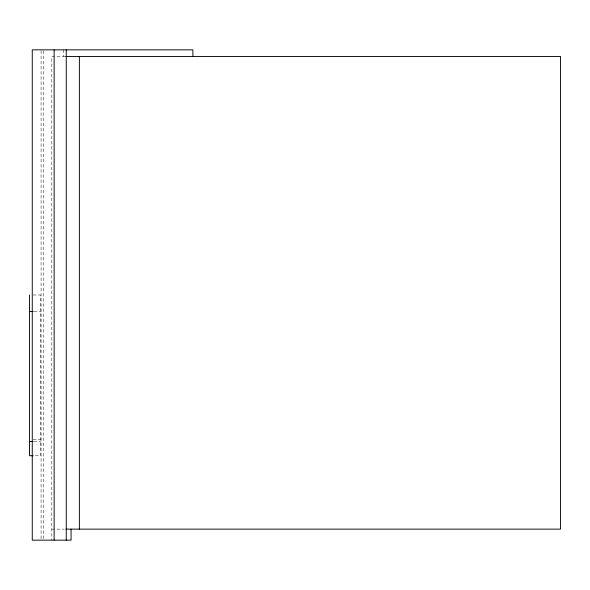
<?xml version="1.0" encoding="UTF-8"?>
<svg xmlns="http://www.w3.org/2000/svg" width="590" height="590" viewBox="0 0 590 590"><rect width="100%" height="100%" fill="white"/><g stroke="black" fill="none" stroke-linecap="round" stroke-linejoin="round"><path stroke-width="0.44" stroke-dasharray="2.95 2.21" d="M65.107 56.456L51.824 56.456L51.824 540.152M33.173 295L40.518 295L40.518 455.738L34.087 455.738M34.087 311.439L40.518 311.439M33.173 439.299L40.518 439.299M34.087 441.445L40.518 441.445M51.824 529.134L64.199 529.134M63.543 49.848L63.543 56.456M43.748 50.77L43.748 540.152M41.079 50.77L41.079 539.231"/><path stroke-width="0.89" d="M65.652 56.456L560.5 56.456L560.5 529.134L65.91 529.134M29.5 311.439L33.173 311.439M29.5 441.445L33.173 441.445M33.173 455.738L29.5 455.738L29.5 295M192.878 56.456L192.878 49.848L32.266 49.848L32.266 540.152L71.066 540.152L71.066 529.134M79.37 56.456L79.37 529.134M66.257 49.848L66.257 540.152M54.133 49.848L54.133 540.152"/></g></svg>
